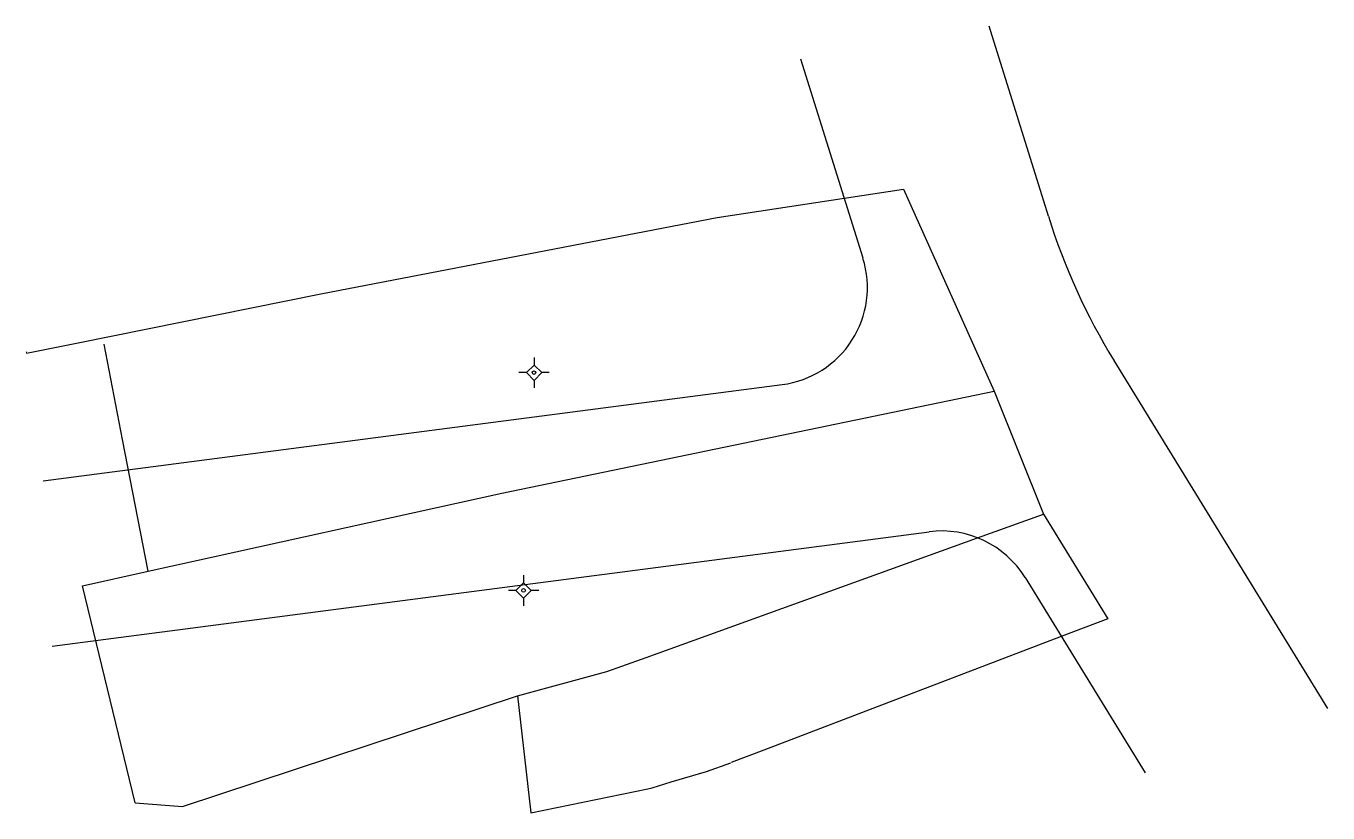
# Model space of a CAD drawing. Extents: x 551449 to 551555, y 1837968 to 1838033.
import ezdxf

# ---------------------------------------------------------------- set-up
doc = ezdxf.new("R2010")
doc.units = 0
for name, color, linetype in [('Level 10', 7, 'Continuous'), ('Level 11', 7, 'Continuous'), ('Level 30', 7, 'Continuous')]:
    doc.layers.add(name, color=color, linetype=linetype)

msp = doc.modelspace()

# ---------------------------------------------------------------- linework, layer by layer
at = {"layer": 'Level 10'}
for p, q in [((551505.54, 1838016.9), (551520.78, 1838019.21)), ((551520.78, 1838019.21), (551528.19, 1838002.69)), ((551473.11, 1838010.65), (551505.54, 1838016.9)), ((551453.26, 1838006.65), (551473.11, 1838010.65)), ((551456.9, 1837998.74), (551455.4, 1838006.53)), ((551528.19, 1838002.69), (551532.21, 1837992.64)), ((551458.98, 1837987.96), (551456.9, 1837998.74)), ((551461.8, 1837968.72), (551489.2, 1837977.77)), ((551504.66, 1837971.59), (551506.66, 1837972.3)), ((551457.93, 1837969.02), (551461.8, 1837968.72))]:
    msp.add_line(p, q, dxfattribs=at)
for points in [[(551449, 1838005.9), (551449.03, 1838005.79), (551453.26, 1838006.65)], [(551458.98, 1837987.96), (551487.91, 1837994.36), (551528.19, 1838002.69)], [(551489.2, 1837977.77), (551496.51, 1837979.77), (551497.72, 1837980.2), (551499.71, 1837980.92), (551526.83, 1837990.7), (551532.21, 1837992.64)], [(551532.21, 1837992.64), (551537.49, 1837984.07), (551533.68, 1837982.62), (551517.68, 1837976.53), (551509.35, 1837973.33), (551506.68, 1837972.31)], [(551457.93, 1837969.02), (551453.63, 1837986.78), (551458.98, 1837987.96)], [(551489.2, 1837977.77), (551490.28, 1837968.2), (551499.87, 1837970.16), (551499.87, 1837970.16), (551500.22, 1837970.26), (551501.77, 1837970.73), (551504.66, 1837971.59)]]:
    msp.add_lwpolyline(points, dxfattribs=at)
at = {"layer": 'Level 11'}
for p, q in [((551490.55, 1838005.46), (551490.55, 1838004.83)), ((551489.93, 1838004.21), (551489.3, 1838004.21)), ((551490.55, 1838004.83), (551489.93, 1838004.21)), ((551489.93, 1838004.21), (551490.55, 1838003.58)), ((551491.18, 1838004.21), (551490.55, 1838004.83)), ((551490.55, 1838003.58), (551491.18, 1838004.21)), ((551491.8, 1838004.21), (551491.18, 1838004.21)), ((551490.55, 1838003.58), (551490.55, 1838002.96)), ((551489.7, 1837987.65), (551489.7, 1837987.02)), ((551489.07, 1837986.4), (551488.45, 1837986.4)), ((551489.7, 1837987.02), (551489.07, 1837986.4)), ((551489.07, 1837986.4), (551489.7, 1837985.77)), ((551490.32, 1837986.4), (551489.7, 1837987.02)), ((551489.7, 1837985.77), (551490.32, 1837986.4)), ((551490.95, 1837986.4), (551490.32, 1837986.4)), ((551489.7, 1837985.77), (551489.7, 1837985.15))]:
    msp.add_line(p, q, dxfattribs=at)
for centre in [(551490.55, 1838004.21), (551489.7, 1837986.4)]:
    msp.add_circle(centre, 0.15, dxfattribs=at)
at = {"layer": 'Level 30'}
for points in [[(551532.62, 1838017.01), (551527.77, 1838032.56)], [(551517.46, 1838013.56), (551512.38, 1838029.86)], [(551555.49, 1837976.75), (551538, 1838005.19)], [(551450.41, 1837995.37), (551510.86, 1838003.24)], [(551451.13, 1837981.85), (551522.86, 1837991.19)], [(551530.71, 1837987.45), (551540.53, 1837971.48)]]:
    msp.add_lwpolyline(points, dxfattribs=at)
for centre, radius, start, end in [((551582.5, 1838032.56), 52.25, 197.3227, 211.5966), ((551509.82, 1838011.17), 8, 277.4223, 17.3227), ((551523.9, 1837983.26), 8, 31.5966, 97.4223)]:
    msp.add_arc(centre, radius, start, end, dxfattribs=at)

doc.saveas('drawing.dxf')
